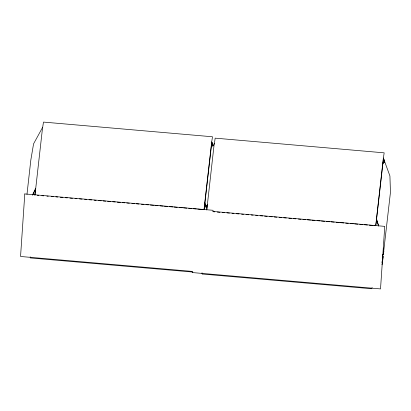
<?xml version="1.0" encoding="UTF-8"?>
<svg xmlns="http://www.w3.org/2000/svg" width="411" height="411" viewBox="0 0 411 411"><rect width="100%" height="100%" fill="white"/><g stroke="black" fill="none" stroke-linecap="round" stroke-linejoin="round"><path stroke-width="0.62" d="M211.66 144.806L211.737 143.537M383.186 163.414L383.258 162.145M383.406 159.607L383.355 158.117L375.711 225.716L373.799 225.552M211.675 144.61L211.68 142.052L204.735 203.168L205.125 202.977L204.041 209.646L197.655 209.096M214.259 144.703L215.153 138.147L384.172 152.841L383.355 158.117M383.196 163.229L383.273 161.955M383.422 159.406L383.494 158.132L376.548 219.248M42.646 127.564L43.479 122.082L212.497 136.776L211.68 142.052M211.809 142.273L204.878 203.178L206.137 207.154M26.972 194.393L30.84 159.941L33.568 143.845L42.59 127.415L34.992 194.953M204.041 209.646L204.765 203.168M206.795 209.841L214.044 145.217M383.288 254.841L390.45 192.348L389.921 175.97L383.422 158.189L384.578 162.52M34.796 195.076L35.742 188.253M206.641 209.908L207.416 204.324M382.04 262.593L383.011 256.51M383.304 254.686L383.802 251.568L383.324 248.131L383.797 251.676M382.066 262.444L383.083 256.11M382.004 264.771L383.078 258.046L382.559 254.347M375.711 225.716L376.8 219.048L376.409 219.238M32.49 195.235L35.716 188.474L32.7 194.757M206.07 207.308L207.391 204.544L206.065 207.298L205.14 204.349M212.759 146.224L214.259 143.485M372.181 287.633L371.549 288.738L202.356 274.029L202.423 272.986L202.279 274.024L201.847 272.93M37.35 195.297L38.629 195.405M41.819 195.682L43.736 195.847M46.931 196.124L48.205 196.232M51.401 196.509L53.317 196.674M55.87 196.89L57.787 197.059M60.34 197.275L62.898 197.496M65.452 197.717L67.368 197.881M69.921 198.102L72.475 198.323M75.028 198.539L76.944 198.708M79.503 198.924L82.056 199.145M84.609 199.366L86.526 199.53M89.079 199.751L91.638 199.972M94.191 200.193L96.107 200.357M98.661 200.573L101.214 200.794M103.13 200.958L105.689 201.179M107.605 201.344L110.795 201.621M112.712 201.786L115.265 202.007M117.181 202.171L120.377 202.443M122.293 202.608L124.846 202.829M126.763 202.993L129.316 203.214M131.869 203.435L134.428 203.656M136.344 203.82L138.897 204.041M141.451 204.257L144.004 204.478M145.92 204.642L148.479 204.863M150.395 205.027L153.586 205.305M154.865 205.413L158.055 205.69M159.971 205.854L163.167 206.127M164.441 206.24L167.637 206.512M169.553 206.676L172.748 206.954M174.023 207.062L177.218 207.339M179.134 207.504L182.325 207.776M183.604 207.889L186.794 208.161M188.711 208.326L191.906 208.603M193.185 208.711L196.376 208.988M212.852 211.696L214.768 211.86M217.327 212.081L219.88 212.302M222.433 212.523L224.349 212.687M226.903 212.903L229.461 213.124M232.015 213.345L233.931 213.509M236.484 213.73L239.038 213.951M241.591 214.172L243.507 214.337M246.066 214.552L248.619 214.773M251.172 214.994L253.089 215.159M255.642 215.379L257.558 215.544M260.117 215.765L262.67 215.986M264.586 216.15L267.14 216.371M269.693 216.587L272.252 216.808M274.168 216.972L276.721 217.193M279.275 217.414L281.828 217.635M283.744 217.799L286.297 218.02M288.856 218.236L291.409 218.457M293.326 218.621L295.879 218.842M298.432 219.063L300.991 219.284M302.907 219.448L305.46 219.669M307.377 219.834L310.567 220.106M311.846 220.219L315.042 220.491M316.958 220.656L320.148 220.933M321.428 221.041L324.618 221.318M326.534 221.483L329.73 221.755M331.004 221.868L334.2 222.14M336.116 222.305L339.311 222.582M340.585 222.69L343.781 222.968M345.697 223.132L348.251 223.353M350.167 223.517L353.357 223.79M354.636 223.903L357.832 224.175M359.748 224.339L362.939 224.617M364.218 224.725L367.408 225.002M369.325 225.166L372.52 225.439M30.686 257.964L192.857 272.056M30.147 256.793L30.609 257.954M213.047 145.679L211.747 142.119L212.795 146.028M376.743 219.859L378.68 225.978M376.63 219.844L378.526 225.875M383.494 158.132L384.634 162.473M211.824 142.062L212.8 145.787M24.794 193.93L20.55 256.485L192.302 271.414L192.225 272.55L380.519 288.918L384.758 226.369L213.011 211.439L213.088 210.298L24.794 193.93"/></g></svg>
